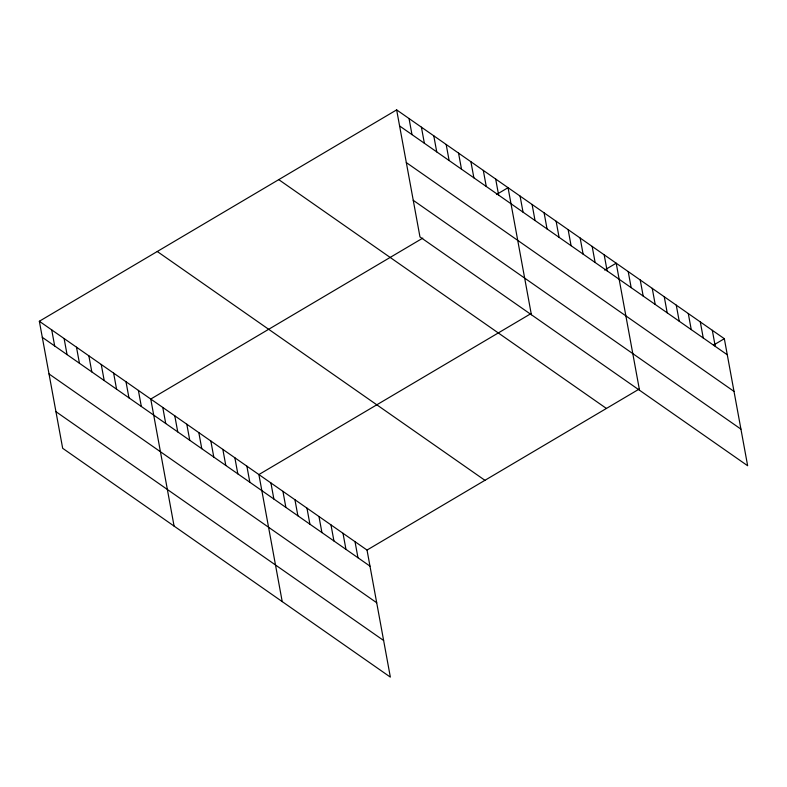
<?xml version="1.0" encoding="UTF-8"?>
<svg xmlns="http://www.w3.org/2000/svg" width="787" height="787" viewBox="0 0 787 787"><rect width="100%" height="100%" fill="white"/><g stroke="black" fill="none" stroke-linecap="round" stroke-linejoin="round"><path stroke-width="1.18" d="M39.35 321.253L367.027 550.064L390.352 677.115L62.665 448.295L39.35 321.253L396.648 109.885L724.335 338.705L747.65 465.747L419.973 236.936L396.648 109.885M422.786 238.127L150.76 399.048L174.084 526.1M496.479 194.537L508.058 187.68L531.382 314.731M530.92 313.639L258.893 474.561L282.218 601.602M604.613 270.039L616.201 263.192L639.516 390.244M367.027 550.064L639.054 389.142M713.809 344.932L724.335 338.705M399.599 125.959L727.286 354.78M406.318 162.584L734.005 391.395M413.244 200.311L740.931 429.131M278.746 179.633L606.423 408.453M157.262 251.496L484.94 480.316M42.301 337.328L369.979 566.138M49.02 373.943L376.707 602.763M55.946 411.68L383.623 640.49M712.314 330.314L715.265 346.388M700.302 321.922L703.253 337.997M688.291 313.531L691.242 329.605M676.269 305.14L679.22 321.214M664.258 296.748L667.209 312.823M652.246 288.357L655.197 304.441M640.224 279.975L643.176 296.05M628.213 271.584L631.164 287.658M604.18 254.801L607.131 270.876M592.168 246.41L595.12 262.484M580.157 238.018L583.098 254.093M568.135 229.637L571.087 245.711M556.124 221.245L559.075 237.32M544.112 212.854L547.054 228.928M532.091 204.463L535.042 220.537M520.079 196.071L523.03 212.146M495.682 179.042L498.633 195.117M483.307 170.395L486.258 186.47M470.921 161.748L473.872 177.823M458.546 153.111L461.497 169.185M446.17 144.464L449.121 160.538M433.785 135.817L436.736 151.891M421.409 127.169L424.36 143.244M409.033 118.532L411.985 134.607M355.016 541.672L357.967 557.747M343.004 533.281L345.955 549.365M330.983 524.899L333.934 540.974M318.971 516.508L321.922 532.583M306.96 508.117L309.911 524.191M294.938 499.725L297.889 515.8M282.927 491.334L285.878 507.408M270.915 482.943L273.866 499.017M246.882 466.17L249.833 482.244M234.87 457.778L237.822 473.853M222.849 449.387L225.8 465.461M210.837 440.995L213.789 457.07M198.826 432.604L201.767 448.679M186.804 424.213L189.756 440.287M174.793 415.831L177.744 431.906M162.781 407.44L165.723 423.514M138.384 390.401L141.335 406.476M125.999 381.754L128.95 397.838M113.623 373.117L116.574 389.191M101.248 364.47L104.199 380.544M88.862 355.822L91.813 371.897M76.487 347.185L79.438 363.26M64.111 338.538L67.062 354.612M51.726 329.891L54.677 345.965"/></g></svg>
